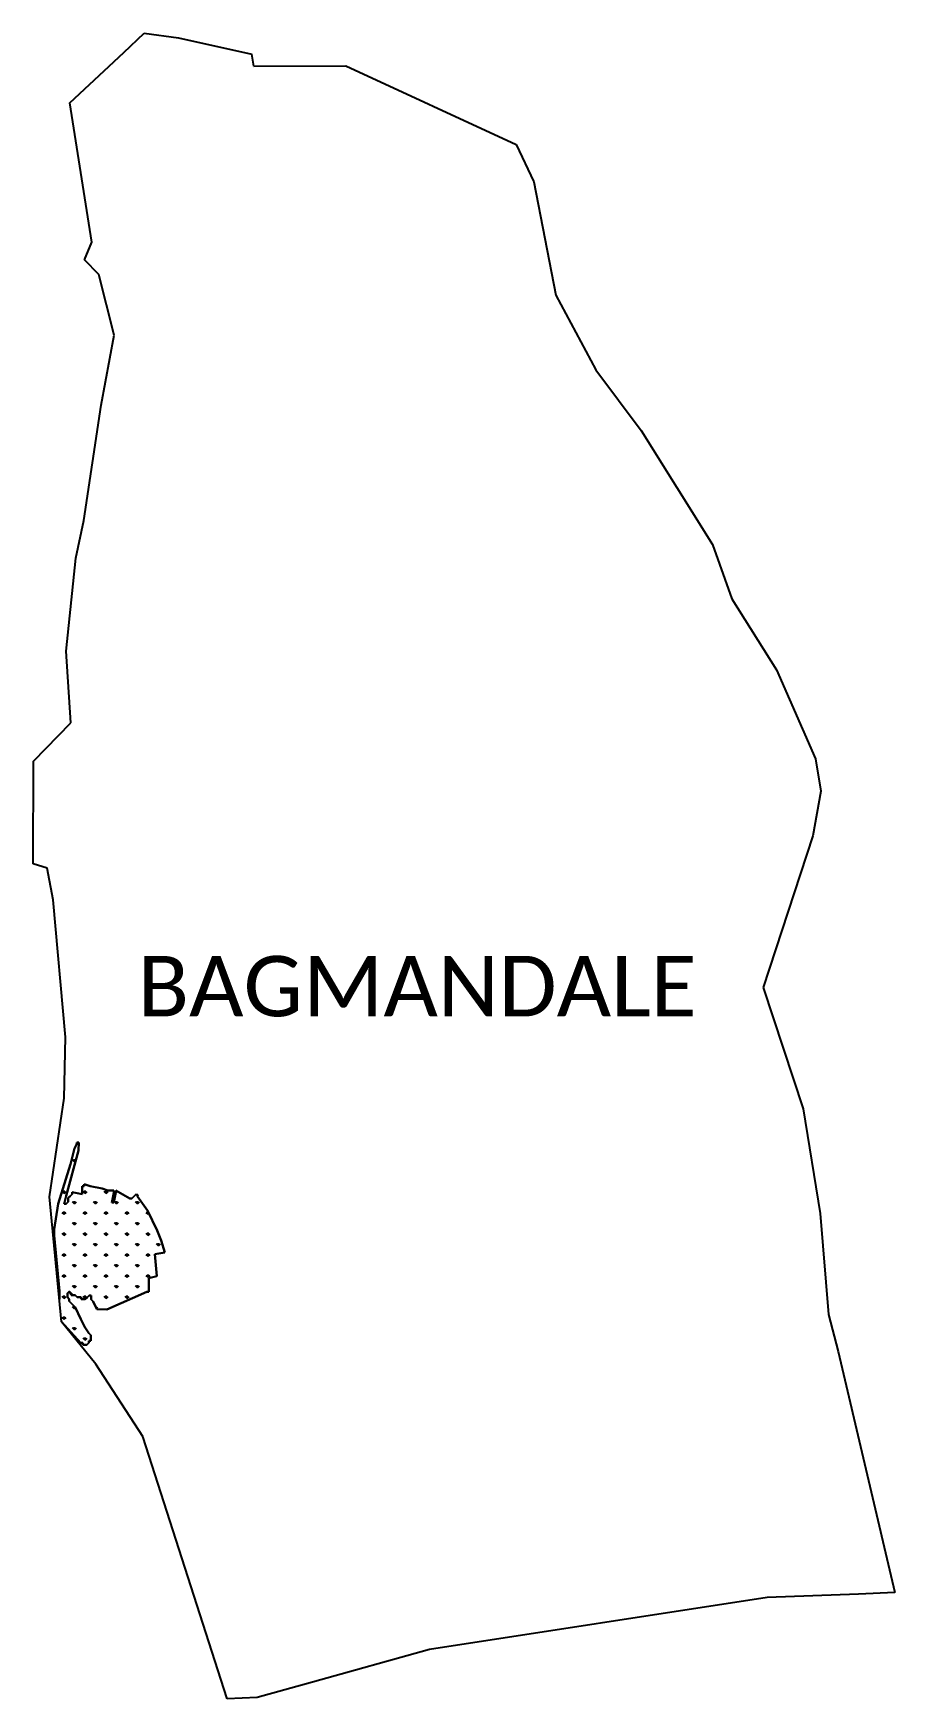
# Model space of a CAD drawing. Header units: metres. Extents: x 292998 to 294739, y 1989732 to 1993098.
import ezdxf

# ---------------------------------------------------------------- set-up
doc = ezdxf.new("R2010")
doc.units = ezdxf.units.M
doc.header["$MEASUREMENT"] = 0
for name, color, linetype in [('MANGROOVES', 112, 'Continuous'), ('village', 3, 'Continuous'), ('VILLAGE NAME', 250, 'Continuous')]:
    doc.layers.add(name, color=color, linetype=linetype)
doc.styles.get("Standard").update_dxf_attribs({"font": 'simplex.shx'})

msp = doc.modelspace()

# ---------------------------------------------------------------- linework, layer by layer
at = {"color": 3, "flags": 128}
msp.add_lwpolyline([(293443.9, 1993031.3), (293439.5, 1993055.4)], dxfattribs=at)
at = {"layer": 'MANGROOVES', "linetype": 'Continuous', "lineweight": -2}
for p, q in [((293064.7, 1990747.8), (293089.6, 1990839.7)), ((293089.6, 1990839.7), (293064.7, 1990747.8)), ((293081.7, 1990843.8), (293073.3, 1990811.8)), ((293073.3, 1990811.8), (293081.7, 1990843.8)), ((293085.7, 1990851.8), (293081.7, 1990843.8)), ((293081.7, 1990843.8), (293085.7, 1990851.8)), ((293085.8, 1990855.8), (293085.7, 1990851.8)), ((293085.7, 1990851.8), (293085.8, 1990855.8)), ((293089.8, 1990855.8), (293085.8, 1990855.8)), ((293085.8, 1990855.8), (293089.8, 1990855.8)), ((293089.6, 1990839.7), (293089.8, 1990855.8)), ((293089.8, 1990855.8), (293089.6, 1990839.7)), ((293073.3, 1990811.8), (293048.6, 1990731.9)), ((293048.6, 1990731.9), (293073.3, 1990811.8)), ((293113, 1990767.4), (293101, 1990771.5)), ((293101, 1990771.5), (293101, 1990767.5)), ((293101, 1990767.5), (293101, 1990771.5)), ((293101, 1990771.5), (293113, 1990767.4)), ((293060.6, 1990731.8), (293064.7, 1990747.8)), ((293064.7, 1990747.8), (293060.6, 1990731.8)), ((293068.6, 1990735.7), (293064.6, 1990731.7)), ((293064.6, 1990731.7), (293068.6, 1990735.7)), ((293068.7, 1990743.7), (293068.6, 1990735.7)), ((293068.6, 1990735.7), (293068.7, 1990743.7)), ((293072.8, 1990747.7), (293068.7, 1990743.7)), ((293068.7, 1990743.7), (293072.8, 1990747.7)), ((293076.8, 1990751.7), (293072.8, 1990747.7)), ((293072.8, 1990747.7), (293076.8, 1990751.7)), ((293096.8, 1990751.5), (293076.8, 1990755.7)), ((293076.8, 1990755.7), (293076.8, 1990751.7)), ((293076.8, 1990751.7), (293076.8, 1990755.7)), ((293076.8, 1990755.7), (293096.8, 1990751.5)), ((293097, 1990767.5), (293096.8, 1990751.5)), ((293096.8, 1990751.5), (293097, 1990767.5)), ((293101, 1990767.5), (293097, 1990767.5)), ((293097, 1990767.5), (293101, 1990767.5)), ((293137, 1990763.1), (293113, 1990767.4)), ((293113, 1990767.4), (293137, 1990763.1)), ((293149, 1990759), (293137, 1990763.1)), ((293137, 1990763.1), (293149, 1990759)), ((293161, 1990758.9), (293149, 1990759)), ((293149, 1990759), (293161, 1990758.9)), ((293156.8, 1990734.9), (293161, 1990754.9)), ((293161, 1990754.9), (293156.8, 1990734.9)), ((293160.8, 1990734.8), (293156.8, 1990734.9)), ((293156.8, 1990734.9), (293160.8, 1990734.8)), ((293165, 1990754.9), (293160.8, 1990734.8)), ((293160.8, 1990734.8), (293165, 1990754.9)), ((293161, 1990754.9), (293161, 1990758.9)), ((293161, 1990758.9), (293161, 1990754.9)), ((293193, 1990742.6), (293165, 1990758.9)), ((293165, 1990758.9), (293165, 1990754.9)), ((293165, 1990754.9), (293165, 1990758.9)), ((293165, 1990758.9), (293193, 1990742.6)), ((293197, 1990742.5), (293193, 1990742.6)), ((293193, 1990742.6), (293197, 1990742.5)), ((293205.1, 1990750.5), (293197, 1990742.5)), ((293197, 1990742.5), (293205.1, 1990750.5)), ((293209.1, 1990750.4), (293205.1, 1990750.5)), ((293205.1, 1990750.5), (293209.1, 1990750.4)), ((293209, 1990746.4), (293209.1, 1990750.4)), ((293209.1, 1990750.4), (293209, 1990746.4)), ((293228.8, 1990718.2), (293209, 1990746.4)), ((293209, 1990746.4), (293228.8, 1990718.2)), ((293048.6, 1990731.9), (293040.1, 1990679.8)), ((293040.1, 1990679.8), (293048.6, 1990731.9)), ((293064.6, 1990731.7), (293060.6, 1990731.8)), ((293060.6, 1990731.8), (293064.6, 1990731.7)), ((293248.5, 1990677.9), (293228.8, 1990718.2)), ((293228.8, 1990718.2), (293248.5, 1990677.9)), ((293040.1, 1990679.8), (293040, 1990667.8)), ((293040, 1990667.8), (293040.1, 1990679.8)), ((293040, 1990667.8), (293051, 1990555.5)), ((293051, 1990555.5), (293040, 1990667.8)), ((293256.3, 1990657.8), (293248.5, 1990677.9)), ((293248.5, 1990677.9), (293256.3, 1990657.8)), ((293244, 1990629.9), (293264.1, 1990633.7)), ((293264.1, 1990633.7), (293244, 1990629.9)), ((293264.1, 1990633.7), (293256.3, 1990657.8)), ((293256.3, 1990657.8), (293264.1, 1990633.7)), ((293247.6, 1990585.7), (293244, 1990629.9)), ((293244, 1990629.9), (293247.6, 1990585.7)), ((293231.3, 1990553.8), (293231.6, 1990581.9)), ((293231.6, 1990581.9), (293231.3, 1990553.8)), ((293231.6, 1990581.9), (293247.6, 1990585.7)), ((293247.6, 1990585.7), (293231.6, 1990581.9)), ((293051, 1990555.5), (293050.8, 1990539.4)), ((293050.8, 1990539.4), (293051, 1990555.5)), ((293066.9, 1990551.3), (293071, 1990555.3)), ((293071, 1990555.3), (293066.9, 1990551.3)), ((293066.9, 1990543.3), (293066.9, 1990551.3)), ((293066.9, 1990551.3), (293066.9, 1990543.3)), ((293070.8, 1990539.2), (293066.9, 1990543.3)), ((293066.9, 1990543.3), (293070.8, 1990539.2)), ((293070.8, 1990535.2), (293070.8, 1990539.2)), ((293070.8, 1990539.2), (293070.8, 1990535.2)), ((293082.7, 1990523.1), (293070.8, 1990535.2)), ((293070.8, 1990535.2), (293082.7, 1990523.1)), ((293071, 1990555.3), (293071, 1990551.3)), ((293071, 1990551.3), (293071, 1990555.3)), ((293071, 1990551.3), (293075, 1990551.2)), ((293075, 1990551.2), (293071, 1990551.3)), ((293075, 1990551.2), (293074.9, 1990547.2)), ((293074.9, 1990547.2), (293075, 1990551.2)), ((293074.9, 1990547.2), (293082.9, 1990547.1)), ((293082.9, 1990547.1), (293074.9, 1990547.2)), ((293082.9, 1990547.1), (293086.9, 1990543.1)), ((293086.9, 1990543.1), (293082.9, 1990547.1)), ((293086.9, 1990543.1), (293094.9, 1990543)), ((293094.9, 1990543), (293086.9, 1990543.1)), ((293094.9, 1990543), (293094.9, 1990539)), ((293094.9, 1990539), (293094.9, 1990543)), ((293094.9, 1990539), (293102.9, 1990538.9)), ((293102.9, 1990538.9), (293094.9, 1990539)), ((293102.9, 1990538.9), (293107, 1990542.9)), ((293107, 1990542.9), (293102.9, 1990538.9)), ((293107, 1990542.9), (293111, 1990546.9)), ((293111, 1990546.9), (293107, 1990542.9)), ((293111, 1990546.9), (293115, 1990546.9)), ((293115, 1990546.9), (293111, 1990546.9)), ((293115, 1990546.9), (293114.9, 1990538.8)), ((293114.9, 1990538.8), (293115, 1990546.9)), ((293114.9, 1990538.8), (293118.9, 1990534.8)), ((293118.9, 1990534.8), (293114.9, 1990538.8)), ((293118.9, 1990534.8), (293126.8, 1990518.7)), ((293126.8, 1990518.7), (293118.9, 1990534.8)), ((293146.8, 1990518.5), (293227.3, 1990553.8)), ((293227.3, 1990553.8), (293146.8, 1990518.5)), ((293227.3, 1990553.8), (293231.3, 1990553.8)), ((293231.3, 1990553.8), (293227.3, 1990553.8)), ((293094.5, 1990498.9), (293082.7, 1990523.1)), ((293082.7, 1990523.1), (293094.5, 1990498.9)), ((293126.8, 1990518.7), (293146.8, 1990518.5)), ((293146.8, 1990518.5), (293126.8, 1990518.7)), ((293054.3, 1990495.1), (293094.1, 1990450.8)), ((293094.1, 1990450.8), (293054.3, 1990495)), ((293098.5, 1990490.9), (293094.5, 1990498.9)), ((293094.5, 1990498.9), (293098.5, 1990490.9)), ((293102.4, 1990482.8), (293098.5, 1990490.9)), ((293098.5, 1990490.9), (293102.4, 1990482.8)), ((293110.3, 1990470.7), (293102.4, 1990482.8)), ((293102.4, 1990482.8), (293110.3, 1990470.7)), ((293114.3, 1990466.7), (293110.3, 1990470.7)), ((293110.3, 1990470.7), (293114.3, 1990466.7)), ((293114.2, 1990454.7), (293114.3, 1990466.7)), ((293114.3, 1990466.7), (293114.2, 1990454.7)), ((293094.1, 1990450.8), (293098.1, 1990450.8)), ((293098.1, 1990450.8), (293094.1, 1990450.8)), ((293098.1, 1990450.8), (293098.1, 1990446.8)), ((293098.1, 1990446.8), (293098.1, 1990450.8)), ((293098.1, 1990446.8), (293106.1, 1990446.7)), ((293106.1, 1990446.7), (293098.1, 1990446.8)), ((293106.1, 1990446.7), (293110.1, 1990450.7)), ((293110.1, 1990450.7), (293106.1, 1990446.7)), ((293110.1, 1990450.7), (293110.2, 1990454.7)), ((293110.2, 1990454.7), (293110.1, 1990450.7)), ((293110.2, 1990454.7), (293114.2, 1990454.7)), ((293114.2, 1990454.7), (293110.2, 1990454.7))]:
    msp.add_line(p, q, dxfattribs=at)
at = {"layer": 'MANGROOVES', "linetype": 'Continuous'}
for p, q in [((293081.6, 1990816.7), (293077.6, 1990820.7)), ((293081.6, 1990816.7), (293081.6, 1990822.3)), ((293081.6, 1990816.7), (293084.1, 1990819.2)), ((293060.4, 1990753.1), (293056.4, 1990757.1)), ((293060.4, 1990753.1), (293060.4, 1990758.7)), ((293060.4, 1990753.1), (293064.4, 1990757.1)), ((293081.6, 1990731.9), (293077.6, 1990735.8)), ((293081.6, 1990731.9), (293081.6, 1990737.5)), ((293081.6, 1990731.9), (293085.6, 1990735.8)), ((293102.8, 1990753.1), (293098.9, 1990757.1)), ((293102.8, 1990753.1), (293102.8, 1990758.7)), ((293102.8, 1990753.1), (293106.8, 1990757.1)), ((293124, 1990731.9), (293120.1, 1990735.8)), ((293124, 1990731.9), (293124, 1990737.5)), ((293124, 1990731.9), (293128, 1990735.8)), ((293145.3, 1990753.1), (293141.3, 1990757.1)), ((293145.3, 1990753.1), (293145.3, 1990758.7)), ((293145.3, 1990753.1), (293149.2, 1990757.1)), ((293166.5, 1990731.9), (293162.5, 1990735.8)), ((293166.5, 1990731.9), (293166.5, 1990737.5)), ((293166.5, 1990731.9), (293170.4, 1990735.8)), ((293208.9, 1990731.9), (293204.9, 1990735.8)), ((293208.9, 1990731.9), (293208.9, 1990737.5)), ((293208.9, 1990731.9), (293212.9, 1990735.8)), ((293060.4, 1990710.7), (293056.4, 1990714.6)), ((293060.4, 1990710.7), (293060.4, 1990716.3)), ((293060.4, 1990710.7), (293064.4, 1990714.6)), ((293102.8, 1990710.7), (293098.9, 1990714.6)), ((293102.8, 1990710.7), (293102.8, 1990716.3)), ((293102.8, 1990710.7), (293106.8, 1990714.6)), ((293145.3, 1990710.7), (293141.3, 1990714.6)), ((293145.3, 1990710.7), (293145.3, 1990716.3)), ((293145.3, 1990710.7), (293149.2, 1990714.6)), ((293187.7, 1990710.7), (293183.7, 1990714.6)), ((293187.7, 1990710.7), (293187.7, 1990716.3)), ((293187.7, 1990710.7), (293191.7, 1990714.6)), ((293230.1, 1990710.7), (293226.1, 1990714.6)), ((293230.1, 1990710.7), (293230.1, 1990715.5)), ((293230.1, 1990710.7), (293231.7, 1990712.2)), ((293042.1, 1990692.4), (293043.2, 1990693.4)), ((293060.4, 1990668.2), (293056.4, 1990672.2)), ((293060.4, 1990668.2), (293060.4, 1990673.8)), ((293060.4, 1990668.2), (293064.4, 1990672.2)), ((293081.6, 1990689.4), (293077.6, 1990693.4)), ((293081.6, 1990689.4), (293081.6, 1990695.1)), ((293081.6, 1990689.4), (293085.6, 1990693.4)), ((293102.8, 1990668.2), (293098.9, 1990672.2)), ((293102.8, 1990668.2), (293102.8, 1990673.8)), ((293102.8, 1990668.2), (293106.8, 1990672.2)), ((293124, 1990689.4), (293120.1, 1990693.4)), ((293124, 1990689.4), (293124, 1990695.1)), ((293124, 1990689.4), (293128, 1990693.4)), ((293145.3, 1990668.2), (293141.3, 1990672.2)), ((293145.3, 1990668.2), (293145.3, 1990673.8)), ((293145.3, 1990668.2), (293149.2, 1990672.2)), ((293166.5, 1990689.4), (293162.5, 1990693.4)), ((293166.5, 1990689.4), (293166.5, 1990695.1)), ((293166.5, 1990689.4), (293170.4, 1990693.4)), ((293187.7, 1990668.2), (293183.7, 1990672.2)), ((293187.7, 1990668.2), (293187.7, 1990673.8)), ((293187.7, 1990668.2), (293191.7, 1990672.2)), ((293208.9, 1990689.4), (293204.9, 1990693.4)), ((293208.9, 1990689.4), (293208.9, 1990695.1)), ((293208.9, 1990689.4), (293212.9, 1990693.4)), ((293230.1, 1990668.2), (293226.1, 1990672.2)), ((293230.1, 1990668.2), (293230.1, 1990673.8)), ((293230.1, 1990668.2), (293234.1, 1990672.2)), ((293041.7, 1990649.6), (293043.2, 1990651)), ((293081.6, 1990647), (293077.6, 1990651)), ((293081.6, 1990647), (293081.6, 1990652.6)), ((293081.6, 1990647), (293085.6, 1990651)), ((293124, 1990647), (293120.1, 1990651)), ((293124, 1990647), (293124, 1990652.6)), ((293124, 1990647), (293128, 1990651)), ((293166.5, 1990647), (293162.5, 1990651)), ((293166.5, 1990647), (293166.5, 1990652.6)), ((293166.5, 1990647), (293170.4, 1990651)), ((293208.9, 1990647), (293204.9, 1990651)), ((293208.9, 1990647), (293208.9, 1990652.6)), ((293208.9, 1990647), (293212.9, 1990651)), ((293251.3, 1990647), (293247.3, 1990651)), ((293251.3, 1990647), (293251.3, 1990652.6)), ((293251.3, 1990647), (293255.3, 1990651)), ((293060.4, 1990625.8), (293056.4, 1990629.8)), ((293060.4, 1990625.8), (293060.4, 1990631.4)), ((293060.4, 1990625.8), (293064.4, 1990629.8)), ((293081.6, 1990604.6), (293077.6, 1990608.6)), ((293081.6, 1990604.6), (293081.6, 1990610.2)), ((293081.6, 1990604.6), (293085.6, 1990608.6)), ((293102.8, 1990625.8), (293098.9, 1990629.8)), ((293102.8, 1990625.8), (293102.8, 1990631.4)), ((293102.8, 1990625.8), (293106.8, 1990629.8)), ((293124, 1990604.6), (293120.1, 1990608.6)), ((293124, 1990604.6), (293124, 1990610.2)), ((293124, 1990604.6), (293128, 1990608.6)), ((293145.3, 1990625.8), (293141.3, 1990629.8)), ((293145.3, 1990625.8), (293145.3, 1990631.4)), ((293145.3, 1990625.8), (293149.2, 1990629.8)), ((293166.5, 1990604.6), (293162.5, 1990608.6)), ((293166.5, 1990604.6), (293166.5, 1990610.2)), ((293166.5, 1990604.6), (293170.4, 1990608.6)), ((293187.7, 1990625.8), (293183.7, 1990629.8)), ((293187.7, 1990625.8), (293187.7, 1990631.4)), ((293187.7, 1990625.8), (293191.7, 1990629.8)), ((293208.9, 1990604.6), (293204.9, 1990608.6)), ((293208.9, 1990604.6), (293208.9, 1990610.2)), ((293208.9, 1990604.6), (293212.9, 1990608.6)), ((293230.1, 1990625.8), (293226.1, 1990629.8)), ((293230.1, 1990625.8), (293230.1, 1990631.4)), ((293230.1, 1990625.8), (293234.1, 1990629.8)), ((293060.4, 1990583.4), (293056.4, 1990587.3)), ((293060.4, 1990583.4), (293060.4, 1990589)), ((293060.4, 1990583.4), (293064.4, 1990587.3)), ((293081.6, 1990562.2), (293081.6, 1990567.8)), ((293102.8, 1990583.4), (293098.9, 1990587.3)), ((293102.8, 1990583.4), (293102.8, 1990589)), ((293102.8, 1990583.4), (293106.8, 1990587.3)), ((293124, 1990562.2), (293124, 1990567.8)), ((293145.3, 1990583.4), (293141.3, 1990587.3)), ((293145.3, 1990583.4), (293145.3, 1990589)), ((293145.3, 1990583.4), (293149.2, 1990587.3)), ((293166.5, 1990562.2), (293166.5, 1990567.8)), ((293187.7, 1990583.4), (293183.7, 1990587.3)), ((293187.7, 1990583.4), (293187.7, 1990589)), ((293187.7, 1990583.4), (293191.7, 1990587.3)), ((293208.9, 1990562.2), (293208.9, 1990567.8)), ((293230.1, 1990583.4), (293226.1, 1990587.3)), ((293230.1, 1990583.4), (293230.1, 1990589)), ((293230.1, 1990583.4), (293234.1, 1990587.3)), ((293060.4, 1990540.9), (293056.4, 1990544.9)), ((293060.4, 1990540.9), (293060.4, 1990546.6)), ((293060.4, 1990540.9), (293064.4, 1990544.9)), ((293081.6, 1990562.2), (293077.6, 1990566.1)), ((293081.6, 1990562.2), (293085.6, 1990566.1)), ((293102.8, 1990540.9), (293098.9, 1990544.9)), ((293102.8, 1990540.9), (293102.8, 1990546.6)), ((293102.8, 1990540.9), (293106.8, 1990544.9)), ((293124, 1990562.2), (293120.1, 1990566.1)), ((293124, 1990562.2), (293128, 1990566.1)), ((293145.3, 1990540.9), (293141.3, 1990544.9)), ((293145.3, 1990540.9), (293145.3, 1990546.6)), ((293145.3, 1990540.9), (293149.2, 1990544.9)), ((293166.5, 1990562.2), (293162.5, 1990566.1)), ((293166.5, 1990562.2), (293170.4, 1990566.1)), ((293187.7, 1990540.9), (293183.7, 1990544.9)), ((293187.7, 1990540.9), (293187.7, 1990546.6)), ((293187.7, 1990540.9), (293191.7, 1990544.9)), ((293208.9, 1990562.2), (293204.9, 1990566.1)), ((293208.9, 1990562.2), (293212.9, 1990566.1)), ((293060.4, 1990498.5), (293056.4, 1990502.5)), ((293060.4, 1990498.5), (293060.4, 1990504.1)), ((293060.4, 1990498.5), (293064.4, 1990502.5)), ((293081.6, 1990519.7), (293077.6, 1990523.7)), ((293081.6, 1990519.7), (293081.6, 1990524.2)), ((293081.6, 1990519.7), (293083.5, 1990521.6)), ((293124, 1990524.3), (293124, 1990525.4)), ((293125.5, 1990521.2), (293128, 1990523.7)), ((293081.6, 1990477.3), (293077.6, 1990481.3)), ((293081.6, 1990477.3), (293081.6, 1990482.9)), ((293081.6, 1990477.3), (293085.6, 1990481.3)), ((293102.8, 1990456.1), (293098.9, 1990460.1)), ((293102.8, 1990456.1), (293102.8, 1990461.7)), ((293102.8, 1990456.1), (293106.8, 1990460.1))]:
    msp.add_line(p, q, dxfattribs=at)
at = {"layer": 'village', "color": 3}
for p, q in [((293181.3, 1993059), (293222, 1993097.5)), ((293222, 1993097.5), (293222, 1993097.5)), ((293072.2, 1992956.9), (293181.3, 1993059)), ((293443.9, 1993031.3), (293629.6, 1993031.5)), ((293629.6, 1993031.5), (293973.9, 1992872.8)), ((293116.2, 1992675.3), (293072.2, 1992956.9)), ((293973.9, 1992872.8), (294009.5, 1992797.4)), ((294009.5, 1992797.4), (294054.1, 1992568.1)), ((293101.3, 1992639.9), (293116.2, 1992675.3)), ((293130.6, 1992609.9), (293101.3, 1992639.9)), ((293161.8, 1992487.8), (293130.6, 1992609.9)), ((294054.1, 1992568.1), (294134.8, 1992417.4)), ((293135.6, 1992346.2), (293161.8, 1992487.8)), ((294134.8, 1992417.4), (294226.8, 1992295)), ((293100.4, 1992113.1), (293135.6, 1992346.2)), ((294226.8, 1992295), (294370.7, 1992064.5)), ((293084, 1992037), (293100.4, 1992113.1)), ((294370.7, 1992064.5), (294409.8, 1991954.9)), ((293064.6, 1991848.7), (293084, 1992037)), ((294409.8, 1991954.9), (294500.1, 1991810.9)), ((293074.2, 1991704.3), (293064.6, 1991848.7)), ((294500.1, 1991810.9), (294578.9, 1991631.1)), ((292998.3, 1991626.5), (293074.2, 1991704.3)), ((292998.1, 1991418.9), (292998.3, 1991626.5)), ((294578.9, 1991631.1), (294589.3, 1991566)), ((294589.3, 1991566), (294573.7, 1991475.3)), ((294573.7, 1991475.3), (294473, 1991168.8)), ((293026.1, 1991410.5), (292998.1, 1991418.9)), ((293038.5, 1991346.2), (293026.1, 1991410.5)), ((293062.9, 1991069), (293038.5, 1991346.2)), ((294473, 1991168.8), (294554.2, 1990923.9)), ((293060.2, 1990945.2), (293062.9, 1991069)), ((293031.1, 1990746.2), (293060.2, 1990945.2)), ((294554.2, 1990923.9), (294588.1, 1990712.4)), ((293055.3, 1990493.5), (293031.1, 1990746.2)), ((294588.1, 1990712.4), (294605, 1990508.1)), ((294605, 1990508.1), (294624.9, 1990433.2)), ((293124.3, 1990408.1), (293055.3, 1990493.5)), ((294624.9, 1990433.2), (294738.8, 1989946.1)), ((293219.7, 1990262), (293124.3, 1990408.1)), ((293389.7, 1989731.8), (293219.7, 1990262)), ((294481.1, 1989936.1), (293798.8, 1989831.1)), ((294665.5, 1989943.2), (294481.1, 1989936.1)), ((294738.8, 1989946.1), (294665.5, 1989943.2)), ((293798.8, 1989831.1), (293562.4, 1989765.4)), ((293562.4, 1989765.4), (293450.2, 1989734.1)), ((293450.2, 1989734.1), (293389.7, 1989731.8))]:
    msp.add_line(p, q, dxfattribs=at)
msp.add_polyline3d([(293222, 1993097.5, 0), (293291.4, 1993088.5, 0), (293439.5, 1993055.4, 0)], dxfattribs=at)

# ---------------------------------------------------------------- texts
at = {"layer": 'VILLAGE NAME', "insert": (293209.3, 1991232.9), "char_height": 122.1, "attachment_point": 1}
msp.add_mtext_dynamic_manual_height_columns('{\\fCalibri|b0|i0|c0|p34;BAGMANDALE}', width=1528.622, gutter_width=0.814, heights=[0], dxfattribs=at)

doc.saveas('drawing.dxf')
